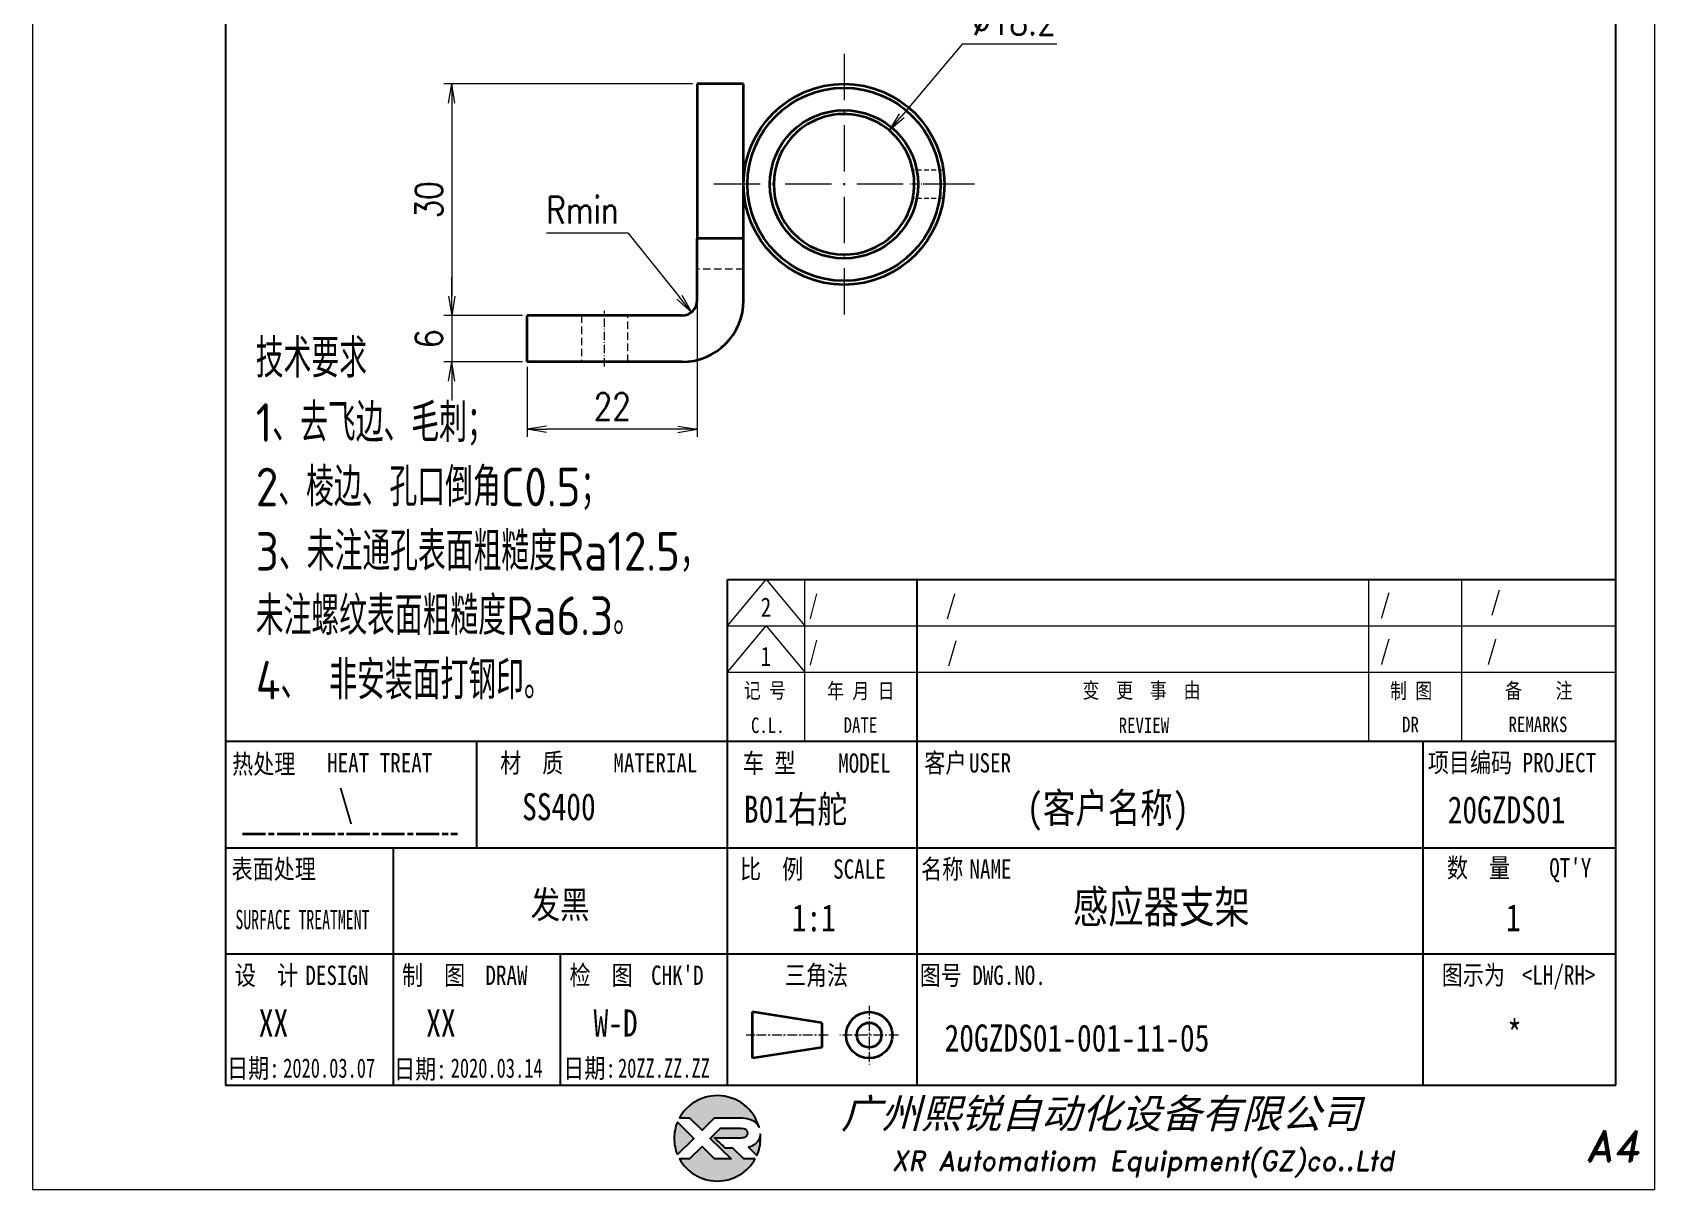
# Model space of a CAD drawing. Header units: millimetres. Extents: x 1333 to 78972, y -42879 to -5704.
# Drawn here: x 71932.1 to 72142.1, y -21799.1 to -21649.3 of the extents above; entities that cross this region are included whole.
import ezdxf
from ezdxf.enums import TextEntityAlignment as Align

# ---------------------------------------------------------------- set-up
doc = ezdxf.new("R2010")
doc.units = ezdxf.units.MM
doc.header["$LTSCALE"] = 0.5
for name, pattern in [('AM_ISO02W050x2', [3.75, 3, -0.75]), ('AM_ISO08W050x2', [9, 6, -0.75, 1.5, -0.75]), ('CENTER', [2, 1.25, -0.25, 0.25, -0.25]), ('DASHDOT', [18.5, 12, -3, 0.5, -3]), ('DASHED', [19.05, 12.7, -6.35])]:
    doc.linetypes.add(name, pattern=pattern)
for name, color, linetype in [('DIM', 3, 'Continuous'), ('layer 1', 7, 'Continuous'), ('图号', 7, 'Continuous'), ('图名', 7, 'Continuous'), ('图框文字', 7, 'Continuous'), ('数量', 7, 'Continuous'), ('材质', 7, 'Continuous'), ('表面处理', 7, 'Continuous'), ('车型', 7, 'Continuous')]:
    doc.layers.add(name, color=color, linetype=linetype)
for name, color, linetype, lineweight in [('中心线', 2, 'AM_ISO08W050x2', 18), ('图框', 7, 'Continuous', 18), ('标注线', 3, 'Continuous', 18), ('热处理', 7, 'Continuous', 20), ('粗实线', 7, 'Continuous', 35), ('粗点划线', 6, 'AM_ISO08W050x2', 35), ('虚线', 1, 'AM_ISO02W050x2', 18)]:
    doc.layers.add(name, color=color, linetype=linetype, lineweight=lineweight)
doc.layers.add('打印-禁用', color=7, linetype='Continuous', lineweight=15, plot=False)
doc.styles.add('DIM', font='romans.shx', dxfattribs={"width": 0.8, "bigfont": 'bigfont.shx'})
doc.styles.add('STYLE1', font='')
doc.styles.add('国标', font='simfang.ttf', dxfattribs={"width": 0.8})
doc.styles.add('机械长仿宋', font='gbenor.shx', dxfattribs={"height": 1, "bigfont": 'gbcbig.shx'})
doc.styles.add('标题字', font='romand.shx', dxfattribs={"oblique": 10, "bigfont": 'bigfont.shx'})
doc.styles.get('STYLE1').set_extended_font_data('SimSun')
doc.dimstyles.new('XR 1-1$0', dxfattribs={"dimtxt": 3.5, "dimasz": 2.5, "dimexe": 1, "dimexo": 0.625, "dimgap": 1.2, "dimtad": 1, "dimzin": 9, "dimdsep": 46, "dimtxsty": 'DIM', "dimblk": 'OPEN', "dimcen": 0, "dimclrd": 8, "dimclre": 8, "dimclrt": 2, "dimazin": 2, "dimtfac": 0.5, "dimtmove": 0, "dimatfit": 3, "dimldrblk": 'OPEN', "dimfxl": 1, "dimtolj": 2, "dimlwd": 18, "dimlwe": 18, "dimarcsym": 0})
doc.dimstyles.new('XR 1-1$3', dxfattribs={"dimtxt": 3.5, "dimasz": 2.5, "dimexe": 1, "dimexo": 0.625, "dimgap": 1.2, "dimtad": 1, "dimtoh": 1, "dimdsep": 46, "dimtxsty": 'DIM', "dimblk": 'OPEN', "dimcen": 0, "dimclrd": 8, "dimclre": 8, "dimclrt": 2, "dimazin": 2, "dimtfac": 0.5, "dimtofl": 0, "dimtmove": 0, "dimatfit": 3, "dimldrblk": 'OPEN', "dimfxl": 1, "dimtolj": 2, "dimlwd": 18, "dimlwe": 18, "dimarcsym": 0})
doc.dimstyles.new('XR 1-1$4', dxfattribs={"dimtxt": 3.5, "dimasz": 2.5, "dimexe": 1, "dimexo": 0.625, "dimgap": 1.2, "dimtad": 1, "dimtoh": 1, "dimdsep": 46, "dimtxsty": 'DIM', "dimblk": 'OPEN', "dimcen": 0, "dimclrd": 8, "dimclre": 8, "dimclrt": 2, "dimazin": 2, "dimtfac": 0.5, "dimtofl": 0, "dimtmove": 0, "dimatfit": 3, "dimldrblk": 'OPEN', "dimfxl": 1, "dimtolj": 2, "dimlwd": 18, "dimlwe": 18, "dimarcsym": 0})

# ---------------------------------------------------------------- blocks, each defined once
blk = doc.blocks.new('XR')
at = {"true_color": 0xfc8000}
h = blk.add_hatch(color=30, dxfattribs=at)
h.set_gradient(color1=(252, 128, 0), rotation=240, one_color=1, tint=1, name='INVCURVED')
edge = h.paths.add_edge_path()
edge.add_spline(control_points=[(-434.18, -5928.47), (-433.9, -5928.74), (-433.63, -5929.01), (-433.63, -5929.01), (-433.63, -5929.01), (-433.63, -5929.01), (-433.36, -5928.74), (-433.09, -5928.47)], knot_values=[0.5625, 0.5625, 0.5625, 0.5625, 0.625, 0.625, 0.625, 0.625, 0.6875, 0.6875, 0.6875, 0.6875], degree=3, periodic=0)
edge.add_spline(control_points=[(-433.09, -5928.47), (-432.82, -5928.2), (-432.54, -5927.93), (-432.54, -5927.93), (-432.54, -5927.93), (-432.54, -5927.93), (-432.04, -5927.93), (-431.53, -5927.93)], knot_values=[0.4375, 0.4375, 0.4375, 0.4375, 0.5, 0.5, 0.5, 0.5, 0.5625, 0.5625, 0.5625, 0.5625], degree=3, periodic=0)
edge.add_spline(control_points=[(-431.53, -5927.93), (-431.03, -5927.93), (-430.52, -5927.93), (-430.52, -5927.93), (-430.52, -5927.93), (-430, -5927.93), (-429.43, -5927.96), (-429.01, -5928.33)], knot_values=[0.25, 0.25, 0.25, 0.25, 0.3125, 0.3125, 0.3125, 0.3125, 0.4375, 0.4375, 0.4375, 0.4375], degree=3, periodic=0)
edge.add_spline(control_points=[(-429.01, -5928.33), (-428.88, -5928.44), (-428.78, -5928.59), (-428.71, -5928.75)], knot_values=[0.125, 0.125, 0.125, 0.125, 0.25, 0.25, 0.25, 0.25], degree=3, periodic=0)
edge.add_spline(control_points=[(-428.71, -5928.75), (-429.13, -5927.18), (-430.58, -5926.02), (-432.31, -5926.02)], knot_values=[0, 0, 0, 0, 0.125, 0.125, 0.125, 0.125], degree=3, periodic=0)
edge.add_spline(control_points=[(-432.31, -5926.02), (-433.72, -5926.02), (-434.94, -5926.79), (-435.58, -5927.93)], knot_values=[0.875, 0.875, 0.875, 0.875, 1, 1, 1, 1], degree=3, periodic=0)
edge.add_spline(control_points=[(-435.58, -5927.93), (-435.58, -5927.93), (-434.72, -5927.93), (-434.72, -5927.93), (-434.72, -5927.93), (-434.72, -5927.93), (-434.45, -5928.2), (-434.18, -5928.47)], knot_values=[0.6875, 0.6875, 0.6875, 0.6875, 0.8125, 0.8125, 0.8125, 0.8125, 0.875, 0.875, 0.875, 0.875], degree=3, periodic=0)
edge = h.paths.add_edge_path()
edge.add_spline(control_points=[(-434.79, -5929.26), (-435.04, -5929.02), (-435.34, -5928.72), (-435.54, -5928.53)], knot_values=[0.562504, 0.562504, 0.562504, 0.562504, 0.656252, 0.656252, 0.656252, 0.656252], degree=3, periodic=0)
edge.add_spline(control_points=[(-435.54, -5928.53), (-435.67, -5928.4), (-435.76, -5928.31), (-435.76, -5928.31), (-435.76, -5928.31), (-435.94, -5928.74), (-436.03, -5929.21), (-436.03, -5929.71)], knot_values=[0.25, 0.25, 0.25, 0.25, 0.312504, 0.312504, 0.312504, 0.312504, 0.562504, 0.562504, 0.562504, 0.562504], degree=3, periodic=0)
edge.add_spline(control_points=[(-436.03, -5929.71), (-436.03, -5930.2), (-435.94, -5930.67), (-435.76, -5931.1), (-435.76, -5931.1), (-435.4, -5930.75), (-435.05, -5930.4)], knot_values=[0.874998, 0.874998, 0.874998, 0.874998, 1.124998, 1.124998, 1.124998, 1.25, 1.25, 1.25, 1.25], degree=3, periodic=0)
edge.add_spline(control_points=[(-435.05, -5930.4), (-434.7, -5930.05), (-434.34, -5929.71), (-434.34, -5929.71), (-434.34, -5929.71), (-434.34, -5929.71), (-434.34, -5929.71), (-434.34, -5929.71)], knot_values=[0.749878, 0.749878, 0.749878, 0.749878, 0.874875, 0.874875, 0.874875, 0.874875, 0.874998, 0.874998, 0.874998, 0.874998], degree=3, periodic=0)
edge.add_spline(control_points=[(-434.34, -5929.71), (-434.34, -5929.71), (-434.34, -5929.71), (-434.34, -5929.71)], knot_values=[0.749634, 0.749634, 0.749634, 0.749634, 0.749817, 0.749817, 0.749817, 0.749817], degree=3, periodic=0)
edge.add_spline(control_points=[(-434.35, -5929.7), (-434.35, -5929.7), (-434.35, -5929.7), (-434.35, -5929.7)], knot_values=[0.738281, 0.738281, 0.738281, 0.738281, 0.742188, 0.742188, 0.742188, 0.742188], degree=3, periodic=0)
edge.add_spline(control_points=[(-434.35, -5929.7), (-434.36, -5929.69), (-434.37, -5929.68), (-434.38, -5929.67)], knot_values=[0.726563, 0.726563, 0.726563, 0.726563, 0.738281, 0.738281, 0.738281, 0.738281], degree=3, periodic=0)
edge.add_spline(control_points=[(-434.38, -5929.67), (-434.38, -5929.66), (-434.39, -5929.65), (-434.4, -5929.65)], knot_values=[0.718751, 0.718751, 0.718751, 0.718751, 0.726563, 0.726563, 0.726563, 0.726563], degree=3, periodic=0)
edge.add_spline(control_points=[(-434.4, -5929.65), (-434.42, -5929.63), (-434.45, -5929.6), (-434.47, -5929.58)], knot_values=[0.703126, 0.703126, 0.703126, 0.703126, 0.718751, 0.718751, 0.718751, 0.718751], degree=3, periodic=0)
edge.add_spline(control_points=[(-434.47, -5929.58), (-434.5, -5929.55), (-434.53, -5929.52), (-434.56, -5929.49)], knot_values=[0.687501, 0.687501, 0.687501, 0.687501, 0.703126, 0.703126, 0.703126, 0.703126], degree=3, periodic=0)
edge.add_spline(control_points=[(-434.56, -5929.49), (-434.63, -5929.42), (-434.71, -5929.35), (-434.79, -5929.26)], knot_values=[0.656252, 0.656252, 0.656252, 0.656252, 0.687501, 0.687501, 0.687501, 0.687501], degree=3, periodic=0)
at = {"true_color": 0x0348ff}
h = blk.add_hatch(color=160, dxfattribs=at)
h.set_gradient(color1=(3, 72, 255), color2=(0, 41, 153), one_color=1, tint=0.3, name='HEMISPHERICAL')
edge = h.paths.add_edge_path()
edge.add_spline(control_points=[(-432.54, -5929.67), (-432.26, -5929.95), (-431.94, -5930.23), (-431.66, -5930.51), (-431.66, -5930.51), (-431.66, -5930.51), (-431.66, -5930.51), (-431.66, -5930.51)], knot_values=[0.736842, 0.736842, 0.736842, 0.736842, 0.789474, 0.789474, 0.789474, 0.789474, 0.802633, 0.802633, 0.802633, 0.802633], degree=3, periodic=0)
edge.add_spline(control_points=[(-431.66, -5930.51), (-431.65, -5930.51), (-431.65, -5930.52), (-431.65, -5930.52)], knot_values=[0.802633, 0.802633, 0.802633, 0.802633, 0.815791, 0.815791, 0.815791, 0.815791], degree=3, periodic=0)
edge.add_spline(control_points=[(-431.65, -5930.52), (-431.64, -5930.53), (-431.64, -5930.53), (-431.64, -5930.53)], knot_values=[0.815791, 0.815791, 0.815791, 0.815791, 0.82237, 0.82237, 0.82237, 0.82237], degree=3, periodic=0)
edge.add_spline(control_points=[(-431.64, -5930.53), (-431.64, -5930.53), (-431.64, -5930.53), (-431.63, -5930.54)], knot_values=[0.82237, 0.82237, 0.82237, 0.82237, 0.828949, 0.828949, 0.828949, 0.828949], degree=3, periodic=0)
edge.add_spline(control_points=[(-431.63, -5930.54), (-431.63, -5930.54), (-431.63, -5930.54), (-431.63, -5930.54), (-431.63, -5930.54), (-431.63, -5930.54), (-431.59, -5930.54), (-431.52, -5930.54)], knot_values=[0.841901, 0.841901, 0.841901, 0.841901, 0.842105, 0.842105, 0.842105, 0.842105, 0.855264, 0.855264, 0.855264, 0.855264], degree=3, periodic=0)
edge.add_spline(control_points=[(-431.52, -5930.54), (-431.46, -5930.54), (-431.38, -5930.54), (-431.3, -5930.54)], knot_values=[0.855264, 0.855264, 0.855264, 0.855264, 0.868422, 0.868422, 0.868422, 0.868422], degree=3, periodic=0)
edge.add_spline(control_points=[(-431.3, -5930.54), (-431.26, -5930.54), (-431.22, -5930.54), (-431.18, -5930.54)], knot_values=[0.868422, 0.868422, 0.868422, 0.868422, 0.875, 0.875, 0.875, 0.875], degree=3, periodic=0)
edge.add_spline(control_points=[(-431.18, -5930.54), (-431.14, -5930.54), (-431.1, -5930.54), (-431.07, -5930.54)], knot_values=[0.875, 0.875, 0.875, 0.875, 0.881579, 0.881579, 0.881579, 0.881579], degree=3, periodic=0)
edge.add_spline(control_points=[(-431.07, -5930.54), (-431.05, -5930.54), (-431.04, -5930.54), (-431.03, -5930.54)], knot_values=[0.881579, 0.881579, 0.881579, 0.881579, 0.884869, 0.884869, 0.884869, 0.884869], degree=3, periodic=0)
edge.add_spline(control_points=[(-431.03, -5930.54), (-431.02, -5930.54), (-431, -5930.54), (-431, -5930.54)], knot_values=[0.884869, 0.884869, 0.884869, 0.884869, 0.888158, 0.888158, 0.888158, 0.888158], degree=3, periodic=0)
edge.add_spline(control_points=[(-431, -5930.54), (-430.99, -5930.54), (-430.99, -5930.54), (-430.98, -5930.54)], knot_values=[0.888158, 0.888158, 0.888158, 0.888158, 0.889803, 0.889803, 0.889803, 0.889803], degree=3, periodic=0)
edge.add_spline(control_points=[(-430.98, -5930.54), (-430.98, -5930.54), (-430.98, -5930.54), (-430.97, -5930.54)], knot_values=[0.889803, 0.889803, 0.889803, 0.889803, 0.891447, 0.891447, 0.891447, 0.891447], degree=3, periodic=0)
edge.add_spline(control_points=[(-430.97, -5930.54), (-430.97, -5930.54), (-430.97, -5930.54), (-430.97, -5930.54)], knot_values=[0.891447, 0.891447, 0.891447, 0.891447, 0.89227, 0.89227, 0.89227, 0.89227], degree=3, periodic=0)
edge.add_spline(control_points=[(-430.97, -5930.54), (-430.97, -5930.54), (-430.97, -5930.54), (-430.97, -5930.54)], knot_values=[0.89227, 0.89227, 0.89227, 0.89227, 0.893092, 0.893092, 0.893092, 0.893092], degree=3, periodic=0)
edge.add_spline(control_points=[(-430.97, -5930.54), (-430.97, -5930.54), (-430.97, -5930.54), (-430.97, -5930.54)], knot_values=[0.893092, 0.893092, 0.893092, 0.893092, 0.893503, 0.893503, 0.893503, 0.893503], degree=3, periodic=0)
edge.add_spline(control_points=[(-430.97, -5930.54), (-430.97, -5930.54), (-430.97, -5930.54), (-430.97, -5930.54)], knot_values=[0.893503, 0.893503, 0.893503, 0.893503, 0.893914, 0.893914, 0.893914, 0.893914], degree=3, periodic=0)
edge.add_spline(control_points=[(-430.97, -5930.54), (-430.97, -5930.54), (-430.97, -5930.54), (-430.97, -5930.54)], knot_values=[0.893914, 0.893914, 0.893914, 0.893914, 0.89412, 0.89412, 0.89412, 0.89412], degree=3, periodic=0)
edge.add_spline(control_points=[(-430.97, -5930.54), (-430.97, -5930.54), (-430.97, -5930.54), (-430.97, -5930.54)], knot_values=[0.89412, 0.89412, 0.89412, 0.89412, 0.894326, 0.894326, 0.894326, 0.894326], degree=3, periodic=0)
edge.add_spline(control_points=[(-430.97, -5930.54), (-430.97, -5930.54), (-430.97, -5930.54), (-430.97, -5930.54)], knot_values=[0.894428, 0.894428, 0.894428, 0.894428, 0.894531, 0.894531, 0.894531, 0.894531], degree=3, periodic=0)
edge.add_spline(control_points=[(-430.97, -5930.54), (-430.97, -5930.54), (-430.97, -5930.54), (-430.97, -5930.54)], knot_values=[0.894531, 0.894531, 0.894531, 0.894531, 0.894583, 0.894583, 0.894583, 0.894583], degree=3, periodic=0)
edge.add_spline(control_points=[(-430.97, -5930.54), (-430.97, -5930.54), (-430.97, -5930.54), (-430.97, -5930.54), (-430.97, -5930.54), (-430.97, -5930.54), (-430.73, -5930.78), (-430.49, -5931.01)], knot_values=[0.894685, 0.894685, 0.894685, 0.894685, 0.894737, 0.894737, 0.894737, 0.894737, 0.921052, 0.921052, 0.921052, 0.921052], degree=3, periodic=0)
edge.add_spline(control_points=[(-430.49, -5931.01), (-430.26, -5931.24), (-430.02, -5931.48), (-430.02, -5931.48)], knot_values=[0.921052, 0.921052, 0.921052, 0.921052, 0.947368, 0.947368, 0.947368, 0.947368], degree=3, periodic=0)
edge.add_spline(control_points=[(-430.02, -5931.48), (-430.02, -5931.48), (-430.02, -5931.48), (-430.02, -5931.48)], knot_values=[0.947522, 0.947522, 0.947522, 0.947522, 0.947573, 0.947573, 0.947573, 0.947573], degree=3, periodic=0)
edge.add_spline(control_points=[(-430.02, -5931.48), (-430.02, -5931.48), (-430.02, -5931.48), (-430.02, -5931.48)], knot_values=[0.947573, 0.947573, 0.947573, 0.947573, 0.947676, 0.947676, 0.947676, 0.947676], degree=3, periodic=0)
edge.add_spline(control_points=[(-430.02, -5931.48), (-430.02, -5931.48), (-430.02, -5931.48), (-430.02, -5931.48)], knot_values=[0.947676, 0.947676, 0.947676, 0.947676, 0.947779, 0.947779, 0.947779, 0.947779], degree=3, periodic=0)
edge.add_spline(control_points=[(-430.02, -5931.48), (-430.02, -5931.48), (-430.02, -5931.48), (-430.02, -5931.48)], knot_values=[0.947779, 0.947779, 0.947779, 0.947779, 0.947984, 0.947984, 0.947984, 0.947984], degree=3, periodic=0)
edge.add_spline(control_points=[(-430.02, -5931.48), (-430.02, -5931.48), (-430.02, -5931.48), (-430.02, -5931.48)], knot_values=[0.947984, 0.947984, 0.947984, 0.947984, 0.94819, 0.94819, 0.94819, 0.94819], degree=3, periodic=0)
edge.add_spline(control_points=[(-430.02, -5931.48), (-430.02, -5931.48), (-430.02, -5931.48), (-430.02, -5931.48)], knot_values=[0.94819, 0.94819, 0.94819, 0.94819, 0.948601, 0.948601, 0.948601, 0.948601], degree=3, periodic=0)
edge.add_spline(control_points=[(-430.02, -5931.48), (-430.02, -5931.48), (-430.02, -5931.48), (-430.02, -5931.48)], knot_values=[0.948601, 0.948601, 0.948601, 0.948601, 0.949012, 0.949012, 0.949012, 0.949012], degree=3, periodic=0)
edge.add_spline(control_points=[(-430.02, -5931.48), (-430.02, -5931.48), (-430.01, -5931.48), (-430.01, -5931.48)], knot_values=[0.949012, 0.949012, 0.949012, 0.949012, 0.949834, 0.949834, 0.949834, 0.949834], degree=3, periodic=0)
edge.add_spline(control_points=[(-430.01, -5931.48), (-430.01, -5931.48), (-430.01, -5931.48), (-430.01, -5931.48)], knot_values=[0.949834, 0.949834, 0.949834, 0.949834, 0.950657, 0.950657, 0.950657, 0.950657], degree=3, periodic=0)
edge.add_spline(control_points=[(-430.01, -5931.48), (-430.01, -5931.48), (-430, -5931.48), (-430, -5931.48)], knot_values=[0.950657, 0.950657, 0.950657, 0.950657, 0.952301, 0.952301, 0.952301, 0.952301], degree=3, periodic=0)
edge.add_spline(control_points=[(-430, -5931.48), (-429.99, -5931.48), (-429.98, -5931.48), (-429.98, -5931.48)], knot_values=[0.952301, 0.952301, 0.952301, 0.952301, 0.953946, 0.953946, 0.953946, 0.953946], degree=3, periodic=0)
edge.add_spline(control_points=[(-429.98, -5931.48), (-429.96, -5931.48), (-429.95, -5931.48), (-429.93, -5931.48)], knot_values=[0.953946, 0.953946, 0.953946, 0.953946, 0.957236, 0.957236, 0.957236, 0.957236], degree=3, periodic=0)
edge.add_spline(control_points=[(-429.93, -5931.48), (-429.91, -5931.48), (-429.89, -5931.48), (-429.87, -5931.48)], knot_values=[0.957236, 0.957236, 0.957236, 0.957236, 0.960525, 0.960525, 0.960525, 0.960525], degree=3, periodic=0)
edge.add_spline(control_points=[(-429.87, -5931.48), (-429.82, -5931.48), (-429.77, -5931.48), (-429.71, -5931.48)], knot_values=[0.960525, 0.960525, 0.960525, 0.960525, 0.967104, 0.967104, 0.967104, 0.967104], degree=3, periodic=0)
edge.add_spline(control_points=[(-429.71, -5931.48), (-429.65, -5931.48), (-429.59, -5931.48), (-429.53, -5931.48)], knot_values=[0.967104, 0.967104, 0.967104, 0.967104, 0.973683, 0.973683, 0.973683, 0.973683], degree=3, periodic=0)
edge.add_spline(control_points=[(-429.53, -5931.48), (-429.41, -5931.48), (-429.29, -5931.48), (-429.19, -5931.48)], knot_values=[0.973683, 0.973683, 0.973683, 0.973683, 0.98684, 0.98684, 0.98684, 0.98684], degree=3, periodic=0)
edge.add_spline(control_points=[(-429.19, -5931.48), (-429.1, -5931.48), (-429.04, -5931.48), (-429.04, -5931.48), (-429.67, -5932.62), (-430.9, -5933.39), (-432.31, -5933.39)], knot_values=[0.98684, 0.98684, 0.98684, 0.98684, 1, 1, 1, 1.052632, 1.052632, 1.052632, 1.052632], degree=3, periodic=0)
edge.add_spline(control_points=[(-432.31, -5933.39), (-433.72, -5933.39), (-434.94, -5932.62), (-435.58, -5931.48), (-435.58, -5931.48), (-435.58, -5931.48), (-435.36, -5931.48), (-435.15, -5931.48)], knot_values=[0.052632, 0.052632, 0.052632, 0.052632, 0.105263, 0.105263, 0.105263, 0.105263, 0.131579, 0.131579, 0.131579, 0.131579], degree=3, periodic=0)
edge.add_spline(control_points=[(-435.15, -5931.48), (-434.93, -5931.48), (-434.72, -5931.48), (-434.72, -5931.48), (-434.72, -5931.48), (-434.72, -5931.48), (-434.45, -5931.21), (-434.18, -5930.94)], knot_values=[0.131579, 0.131579, 0.131579, 0.131579, 0.157895, 0.157895, 0.157895, 0.157895, 0.184211, 0.184211, 0.184211, 0.184211], degree=3, periodic=0)
edge.add_spline(control_points=[(-434.18, -5930.94), (-433.9, -5930.67), (-433.63, -5930.4), (-433.63, -5930.4), (-433.63, -5930.4), (-433.63, -5930.4), (-433.36, -5930.67), (-433.09, -5930.94)], knot_values=[0.184211, 0.184211, 0.184211, 0.184211, 0.210526, 0.210526, 0.210526, 0.210526, 0.236842, 0.236842, 0.236842, 0.236842], degree=3, periodic=0)
edge.add_spline(control_points=[(-433.09, -5930.94), (-432.82, -5931.21), (-432.54, -5931.48), (-432.54, -5931.48), (-432.54, -5931.48), (-432.54, -5931.48), (-432.19, -5931.48), (-431.83, -5931.48)], knot_values=[0.236842, 0.236842, 0.236842, 0.236842, 0.263158, 0.263158, 0.263158, 0.263158, 0.289474, 0.289474, 0.289474, 0.289474], degree=3, periodic=0)
edge.add_spline(control_points=[(-431.83, -5931.48), (-431.48, -5931.48), (-431.12, -5931.48), (-431.12, -5931.48), (-431.12, -5931.48), (-431.12, -5931.48), (-431.57, -5931.03), (-432.02, -5930.59)], knot_values=[0.289474, 0.289474, 0.289474, 0.289474, 0.315789, 0.315789, 0.315789, 0.315789, 0.342105, 0.342105, 0.342105, 0.342105], degree=3, periodic=0)
edge.add_spline(control_points=[(-432.02, -5930.59), (-432.47, -5930.15), (-432.92, -5929.71), (-432.92, -5929.71), (-432.92, -5929.71), (-432.92, -5929.71), (-432.71, -5929.5), (-432.5, -5929.29)], knot_values=[0.342105, 0.342105, 0.342105, 0.342105, 0.368421, 0.368421, 0.368421, 0.368421, 0.394737, 0.394737, 0.394737, 0.394737], degree=3, periodic=0)
edge.add_spline(control_points=[(-432.5, -5929.29), (-432.3, -5929.09), (-432.09, -5928.88), (-432.09, -5928.88)], knot_values=[0.394737, 0.394737, 0.394737, 0.394737, 0.421053, 0.421053, 0.421053, 0.421053], degree=3, periodic=0)
edge.add_spline(control_points=[(-432.09, -5928.88), (-432.09, -5928.88), (-432.06, -5928.86), (-432.06, -5928.86)], knot_values=[0.421053, 0.421053, 0.421053, 0.421053, 0.473684, 0.473684, 0.473684, 0.473684], degree=3, periodic=0)
edge.add_spline(control_points=[(-432.06, -5928.86), (-432.06, -5928.86), (-432.06, -5928.86), (-432.06, -5928.86), (-432.06, -5928.86), (-432.06, -5928.86), (-430.4, -5928.86), (-430.26, -5928.86)], knot_values=[0.473684, 0.473684, 0.473684, 0.473684, 0.473684, 0.473684, 0.473684, 0.473684, 0.526316, 0.526316, 0.526316, 0.526316], degree=3, periodic=0)
edge.add_spline(control_points=[(-430.26, -5928.86), (-429.54, -5928.86), (-429.62, -5929.4), (-429.83, -5929.55)], knot_values=[0.526316, 0.526316, 0.526316, 0.526316, 0.578947, 0.578947, 0.578947, 0.578947], degree=3, periodic=0)
edge.add_spline(control_points=[(-429.83, -5929.55), (-429.94, -5929.62), (-430.08, -5929.65), (-430.26, -5929.65), (-430.26, -5929.65), (-430.26, -5929.65), (-430.48, -5929.65), (-430.71, -5929.66)], knot_values=[0.578947, 0.578947, 0.578947, 0.578947, 0.631579, 0.631579, 0.631579, 0.631579, 0.657895, 0.657895, 0.657895, 0.657895], degree=3, periodic=0)
edge.add_spline(control_points=[(-430.71, -5929.66), (-430.93, -5929.66), (-431.15, -5929.67), (-431.15, -5929.67), (-431.15, -5929.67), (-431.15, -5929.67), (-432.54, -5929.67), (-432.54, -5929.67)], knot_values=[0.657895, 0.657895, 0.657895, 0.657895, 0.684211, 0.684211, 0.684211, 0.684211, 0.736842, 0.736842, 0.736842, 0.736842], degree=3, periodic=0)
edge = h.paths.add_edge_path()
edge.add_spline(control_points=[(-428.6, -5929.32), (-428.61, -5929.67), (-428.76, -5930), (-429.06, -5930.22)], knot_values=[0.8, 0.8, 0.8, 0.8, 1, 1, 1, 1], degree=3, periodic=0)
edge.add_spline(control_points=[(-429.06, -5930.22), (-429.22, -5930.34), (-429.41, -5930.43), (-429.61, -5930.48)], knot_values=[0.6, 0.6, 0.6, 0.6, 0.8, 0.8, 0.8, 0.8], degree=3, periodic=0)
edge.add_spline(control_points=[(-429.61, -5930.48), (-429.61, -5930.48), (-428.9, -5931.19), (-428.9, -5931.19), (-428.9, -5931.19), (-428.69, -5930.73), (-428.58, -5930.23), (-428.58, -5929.71)], knot_values=[0.2, 0.2, 0.2, 0.2, 0.4, 0.4, 0.4, 0.4, 0.6, 0.6, 0.6, 0.6], degree=3, periodic=0)
edge.add_spline(control_points=[(-428.58, -5929.71), (-428.58, -5929.58), (-428.59, -5929.45), (-428.6, -5929.32)], knot_values=[0, 0, 0, 0, 0.2, 0.2, 0.2, 0.2], degree=3, periodic=0)
at = {"layer": 'layer 1', "color": 30}
for points, knots in [([(-432.31, -5926.02), (-430.58, -5926.02), (-429.13, -5927.18), (-428.71, -5928.75), (-428.71, -5928.75), (-428.78, -5928.59), (-428.88, -5928.44), (-429.01, -5928.33), (-429.01, -5928.33), (-429.43, -5927.96), (-430, -5927.93), (-430.52, -5927.93), (-430.52, -5927.93), (-430.52, -5927.93), (-432.54, -5927.93), (-432.54, -5927.93), (-432.54, -5927.93), (-432.54, -5927.93), (-433.63, -5929.01), (-433.63, -5929.01), (-433.63, -5929.01), (-433.63, -5929.01), (-434.72, -5927.93), (-434.72, -5927.93), (-434.72, -5927.93), (-434.72, -5927.93), (-435.58, -5927.93), (-435.58, -5927.93), (-435.58, -5927.93), (-434.94, -5926.79), (-433.72, -5926.02), (-432.31, -5926.02)], [0, 0, 0, 0, 0.125, 0.125, 0.125, 0.125, 0.25, 0.25, 0.25, 0.25, 0.375, 0.375, 0.375, 0.375, 0.5, 0.5, 0.5, 0.5, 0.625, 0.625, 0.625, 0.625, 0.75, 0.75, 0.75, 0.75, 0.875, 0.875, 0.875, 0.875, 1, 1, 1, 1]), ([(-435.76, -5931.1), (-435.94, -5930.67), (-436.03, -5930.2), (-436.03, -5929.71), (-436.03, -5929.71), (-436.03, -5929.21), (-435.94, -5928.74), (-435.76, -5928.31), (-435.76, -5928.31), (-435.76, -5928.31), (-434.34, -5929.71), (-434.34, -5929.71), (-434.34, -5929.71), (-434.34, -5929.71), (-435.76, -5931.1), (-435.76, -5931.1)], [0, 0, 0, 0, 0.25, 0.25, 0.25, 0.25, 0.5, 0.5, 0.5, 0.5, 0.75, 0.75, 0.75, 0.75, 1, 1, 1, 1])]:
    blk.add_open_spline(points, degree=3, knots=knots, dxfattribs=at)
at = {"layer": 'layer 1', "color": 154}
for points, knots in [([(-429.04, -5931.48), (-429.67, -5932.62), (-430.9, -5933.39), (-432.31, -5933.39), (-432.31, -5933.39), (-433.72, -5933.39), (-434.94, -5932.62), (-435.58, -5931.48), (-435.58, -5931.48), (-435.58, -5931.48), (-434.72, -5931.48), (-434.72, -5931.48), (-434.72, -5931.48), (-434.72, -5931.48), (-433.63, -5930.4), (-433.63, -5930.4), (-433.63, -5930.4), (-433.63, -5930.4), (-432.54, -5931.48), (-432.54, -5931.48), (-432.54, -5931.48), (-432.54, -5931.48), (-431.12, -5931.48), (-431.12, -5931.48), (-431.12, -5931.48), (-431.12, -5931.48), (-432.92, -5929.71), (-432.92, -5929.71), (-432.92, -5929.71), (-432.92, -5929.71), (-432.09, -5928.88), (-432.09, -5928.88), (-432.09, -5928.88), (-432.09, -5928.88), (-432.06, -5928.86), (-432.06, -5928.86), (-432.06, -5928.86), (-432.06, -5928.86), (-430.4, -5928.86), (-430.26, -5928.86), (-430.26, -5928.86), (-429.54, -5928.86), (-429.62, -5929.4), (-429.83, -5929.55), (-429.83, -5929.55), (-429.94, -5929.62), (-430.08, -5929.65), (-430.26, -5929.65), (-430.26, -5929.65), (-430.26, -5929.65), (-431.15, -5929.67), (-431.15, -5929.67), (-431.15, -5929.67), (-431.15, -5929.67), (-432.54, -5929.67), (-432.54, -5929.67), (-432.54, -5929.67), (-432.26, -5929.95), (-431.94, -5930.23), (-431.66, -5930.51), (-431.66, -5930.51), (-431.66, -5930.51), (-431.63, -5930.54), (-431.63, -5930.54), (-431.63, -5930.54), (-431.63, -5930.54), (-430.97, -5930.54), (-430.97, -5930.54), (-430.97, -5930.54), (-430.97, -5930.54), (-430.02, -5931.48), (-430.02, -5931.48), (-430.02, -5931.48), (-430.02, -5931.48), (-429.04, -5931.48), (-429.04, -5931.48)], [0, 0, 0, 0, 0.052632, 0.052632, 0.052632, 0.052632, 0.105263, 0.105263, 0.105263, 0.105263, 0.157895, 0.157895, 0.157895, 0.157895, 0.210526, 0.210526, 0.210526, 0.210526, 0.263158, 0.263158, 0.263158, 0.263158, 0.315789, 0.315789, 0.315789, 0.315789, 0.368421, 0.368421, 0.368421, 0.368421, 0.421053, 0.421053, 0.421053, 0.421053, 0.473684, 0.473684, 0.473684, 0.473684, 0.526316, 0.526316, 0.526316, 0.526316, 0.578947, 0.578947, 0.578947, 0.578947, 0.631579, 0.631579, 0.631579, 0.631579, 0.684211, 0.684211, 0.684211, 0.684211, 0.736842, 0.736842, 0.736842, 0.736842, 0.789474, 0.789474, 0.789474, 0.789474, 0.842105, 0.842105, 0.842105, 0.842105, 0.894737, 0.894737, 0.894737, 0.894737, 0.947368, 0.947368, 0.947368, 0.947368, 1, 1, 1, 1]), ([(-428.6, -5929.32), (-428.59, -5929.45), (-428.58, -5929.58), (-428.58, -5929.71), (-428.58, -5929.71), (-428.58, -5930.23), (-428.69, -5930.73), (-428.9, -5931.19), (-428.9, -5931.19), (-428.9, -5931.19), (-429.61, -5930.48), (-429.61, -5930.48), (-429.61, -5930.48), (-429.41, -5930.43), (-429.22, -5930.34), (-429.06, -5930.22), (-429.06, -5930.22), (-428.76, -5930), (-428.61, -5929.67), (-428.6, -5929.32)], [0, 0, 0, 0, 0.2, 0.2, 0.2, 0.2, 0.4, 0.4, 0.4, 0.4, 0.6, 0.6, 0.6, 0.6, 0.8, 0.8, 0.8, 0.8, 1, 1, 1, 1])]:
    blk.add_open_spline(points, degree=3, knots=knots, dxfattribs=at)
blk = doc.blocks.new('GZDEH零件A4图框V01版')
at = {"layer": '中心线', "color": 1, "linetype": 'CENTER', "lineweight": 5, "ltscale": 2}
for p, q in [((108.33, 23.8), (108.33, 16.2)), ((103, 20), (92.4, 20)), ((112.13, 20), (104.53, 20))]:
    blk.add_line(p, q, dxfattribs=at)
at = {"layer": '图框', "color": 9}
for p, q in [((90, 73), (95, 79)), ((95, 79), (100, 73)), ((100, 58), (100, 79)), ((173, 58), (173, 79)), ((185, 79), (185, 58)), ((90, 73), (205, 73)), ((90, 67), (95, 73)), ((95, 73), (100, 67)), ((90, 67), (205, 67))]:
    blk.add_line(p, q, dxfattribs=at)
at = {"layer": '图框', "color": 2, "linetype": 'ByBlock', "lineweight": 35}
for p, q in [((102.2, 21.6), (93.2, 23)), ((93.2, 17), (93.2, 23)), ((102.2, 21.6), (102.2, 18.4)), ((102.2, 18.4), (93.2, 17))]:
    blk.add_line(p, q, dxfattribs=at)
for radius in [3, 1.6]:
    blk.add_circle((108.33, 20), radius, dxfattribs=at)
at = {"layer": '图框文字', "linetype": 'Continuous'}
for p, q in [((25, 292), (25, 13.5)), ((205, 13.5), (205, 292)), ((205, 13.5), (205, 97)), ((90, 79), (205, 79)), ((90, 13.5), (90, 79)), ((25, 13.5), (205, 13.5))]:
    blk.add_line(p, q, dxfattribs=at)
at = {"layer": '图框文字', "color": 9}
for p, q in [((114.5, 79), (114.5, 13.5)), ((205, 58), (25, 58)), ((57.5, 58), (57.5, 44.11)), ((114.5, 58), (114.5, 13.5)), ((180, 58), (180, 13.5)), ((25, 44.25), (205, 44.25)), ((46.68, 44.25), (46.68, 30.5)), ((25, 30.5), (205, 30.5)), ((46.68, 30.5), (46.68, 13.5)), ((46.68, 30.5), (46.68, 13.5)), ((68.34, 30.5), (68.34, 13.5)), ((68.34, 30.5), (68.34, 13.5))]:
    blk.add_line(p, q, dxfattribs=at)
at = {"layer": '打印-禁用', "linetype": 'Continuous'}
for p, q in [((0, 297), (0, 0)), ((210, 297), (210, 0)), ((0, 0), (210, 0))]:
    blk.add_line(p, q, dxfattribs=at)
at = {"layer": 'DIM', "xscale": 1.5, "yscale": 1.5, "zscale": 1.5}
blk.add_blockref('XR', (737.13, 8901.19), dxfattribs=at)
at = {"layer": '图框', "color": 9, "style": '国标', "width": 0.8}
for s, p in [('记 号', (94.82, 63.62)), ('年 月 日', (107.24, 63.57)), ('变  更  事  由', (143.58, 63.63)), ('C.L.', (95.2, 59.11)), ('DATE', (107.19, 59.14)), ('REVIEW', (143.89, 59.11))]:
    blk.add_text(s, height=2, dxfattribs=at).set_placement(p, align=Align.CENTER)
for s, p in [('制 图', (178.49, 64.61)), ('备    注', (195.02, 64.64)), ('DR', (178.4, 60.22)), ('REMARKS', (194.91, 60.23))]:
    blk.add_text(s, height=2, dxfattribs=at).set_placement(p, align=Align.MIDDLE)
at = {"layer": '图框文字', "color": 9, "style": '国标'}
for s, width, p in [('热处理', 0.8, (25.86, 53.85)), ('材  质', 0.8, (60.55, 54)), ('项目编码 PROJECT', 0.8, (180.64, 54.03)), ('表面处理', 0.8, (25.78, 40.25)), ('比  例\u3000', 0.8, (91.61, 40.25)), ('SCALE', 0.8, (103.66, 40.25)), ('名称\u3000', 0.8, (115.05, 40.25)), ('NAME', 0.8, (121.31, 40.25)), ('数  量', 0.8, (183.12, 40.41)), ("QT'Y ", 0.8, (196.37, 40.41)), ('SURFACE TREATMENT', 0.6, (26.28, 33.71)), (' DESIGN', 0.8, (33.98, 26.5)), (' DRAW', 0.8, (57.29, 26.5)), ("CHK'D", 0.8, (80.09, 26.5)), ('三角法', 0.8, (97.41, 26.5)), ('图号', 0.8, (114.87, 26.5)), ('DWG.NO.', 0.8, (121.67, 26.5)), ('图示为', 0.8, (182.45, 26.53)), ('<LH/RH>', 0.8, (192.82, 26.53))]:
    blk.add_text(s, height=2.5, dxfattribs=dict(at, width=width)).set_placement(p)
at = {"layer": '图框文字', "color": 9, "style": '国标', "width": 0.8}
for s, p in [('车 型', (95.38, 55.27)), ('MODEL', (107.71, 55.22))]:
    blk.add_text(s, height=2.5, dxfattribs=at).set_placement(p, align=Align.MIDDLE)
for s, p in [('客户', (118.19, 54)), ('HEAT TREAT', (44.96, 54.01)), ('MATERIAL', (80.65, 54)), ('USER', (123.97, 54)), ('设  计', (30.3, 26.5)), ('制  图', (51.94, 26.5)), ('检  图', (73.62, 26.5)), ('日期:', (28.6, 14.46)), ('日期:', (50.22, 14.36)), ('日期:', (72.13, 14.46))]:
    blk.add_text(s, height=2.5, dxfattribs=at).set_placement(p, align=Align.CENTER)
at = {"layer": '图框文字', "color": 7, "lineweight": -3, "style": 'STYLE1', "oblique": 15}
blk.add_text('广州熙锐自动化设备有限公司 ', height=3.8, dxfattribs=at).set_placement((104.67, 7.95))
at = {"layer": '图框文字', "color": 7, "style": '标题字', "oblique": 10}
for s, height, p in [('A4', 4, (204.57, 5.66)), ('XR Automatiom Equipment(GZ)co..Ltd', 2.5, (143.77, 3.56))]:
    blk.add_text(s, height=height, dxfattribs=at).set_placement(p, align=Align.MIDDLE)
blk = doc.blocks.new('DEH A4')
at = {"layer": '图框'}
blk.add_blockref('GZDEH零件A4图框V01版', (0, 0), dxfattribs=at)
blk = doc.blocks.new('_Open')
at = {"color": 0, "linetype": 'ByBlock', "lineweight": -2}
for p, q in [((-1, 0.167), (0, 0)), ((-1, -0.167), (0, 0)), ((0, 0), (-1, 0))]:
    blk.add_line(p, q, dxfattribs=at)
blk = doc.blocks.new('*D552')
at = {"layer": 'Defpoints', "color": 0, "transparency": 16777216}
for p in [(72018.12, -21655.94), (71986.33, -21685.94), (71996.12, -21685.94)]:
    blk.add_point(p, dxfattribs=at)
at = {"layer": '标注线', "color": 8, "lineweight": 18, "transparency": 16777216}
for p, q in [((72017.5, -21655.94), (71985.33, -21655.94)), ((71986.33, -21658.44), (71986.33, -21683.44)), ((71995.5, -21685.94), (71985.33, -21685.94))]:
    blk.add_line(p, q, dxfattribs=at)
at = {"layer": '标注线', "color": 8, "lineweight": 18, "transparency": 16777216, "xscale": 2.5, "yscale": 2.5, "zscale": 2.5}
for p, rotation in [((71986.33, -21655.94), 90), ((71986.33, -21685.94), 270)]:
    blk.add_blockref('_Open', p, dxfattribs=dict(at, rotation=rotation))
at = {"layer": '标注线', "color": 2, "transparency": 16777216, "insert": (71983.38, -21670.94), "char_height": 3.5, "attachment_point": 5, "rotation": 90, "style": 'DIM'}
blk.add_mtext('\\A2;30', dxfattribs=at)
blk = doc.blocks.new('*D553')
at = {"layer": 'Defpoints', "color": 0, "transparency": 16777216}
for p in [(71996.12, -21685.94), (71986.33, -21691.94), (71996.12, -21691.94)]:
    blk.add_point(p, dxfattribs=at)
at = {"layer": '标注线', "color": 8, "lineweight": 18, "transparency": 16777216}
for p, q in [((71986.33, -21683.44), (71986.33, -21680.94)), ((71995.5, -21685.94), (71985.33, -21685.94)), ((71986.33, -21685.94), (71986.33, -21691.94)), ((71995.5, -21691.94), (71985.33, -21691.94)), ((71986.33, -21694.44), (71986.33, -21696.94))]:
    blk.add_line(p, q, dxfattribs=at)
at = {"layer": '标注线', "color": 8, "lineweight": 18, "transparency": 16777216, "xscale": 2.5, "yscale": 2.5, "zscale": 2.5}
for p, rotation in [((71986.33, -21685.94), 270), ((71986.33, -21691.94), 90)]:
    blk.add_blockref('_Open', p, dxfattribs=dict(at, rotation=rotation))
at = {"layer": '标注线', "color": 2, "transparency": 16777216, "insert": (71983.38, -21688.94), "char_height": 3.5, "attachment_point": 5, "rotation": 90, "style": 'DIM'}
blk.add_mtext('\\A2;6', dxfattribs=at)
blk = doc.blocks.new('*D554')
at = {"layer": 'Defpoints', "color": 0, "transparency": 16777216}
for p in [(72018.12, -21683.94), (71996.12, -21691.94), (71996.12, -21700.65)]:
    blk.add_point(p, dxfattribs=at)
at = {"layer": '标注线', "color": 8, "lineweight": 18, "transparency": 16777216}
for p, q in [((72018.12, -21684.56), (72018.12, -21701.65)), ((71996.12, -21692.56), (71996.12, -21701.65)), ((72015.62, -21700.65), (71998.62, -21700.65))]:
    blk.add_line(p, q, dxfattribs=at)
at = {"layer": '标注线', "color": 8, "lineweight": 18, "transparency": 16777216, "xscale": 2.5, "yscale": 2.5, "zscale": 2.5, "rotation": 180}
blk.add_blockref('_Open', (71996.12, -21700.65), dxfattribs=at)
at = {"layer": '标注线', "color": 8, "lineweight": 18, "transparency": 16777216, "xscale": 2.5, "yscale": 2.5, "zscale": 2.5}
blk.add_blockref('_Open', (72018.12, -21700.65), dxfattribs=at)
at = {"layer": '标注线', "color": 2, "transparency": 16777216, "insert": (72007.12, -21697.7), "char_height": 3.5, "attachment_point": 5, "style": 'DIM'}
blk.add_mtext('\\A2;22', dxfattribs=at)
blk = doc.blocks.new('*D555')
at = {"layer": 'Defpoints', "color": 0, "transparency": 16777216}
for p in [(72016.12, -21683.94), (72017.37, -21685.5)]:
    blk.add_point(p, dxfattribs=at)
at = {"layer": '标注线', "color": 8, "lineweight": 18, "transparency": 16777216}
for p, q in [((71998.59, -21675.21), (72009.12, -21675.21)), ((72009.12, -21675.21), (72015.81, -21683.55))]:
    blk.add_line(p, q, dxfattribs=at)
at = {"layer": '标注线', "color": 8, "lineweight": 18, "transparency": 16777216, "xscale": 2.5, "yscale": 2.5, "zscale": 2.5, "rotation": 308.7324087028126}
blk.add_blockref('_Open', (72017.37, -21685.5), dxfattribs=at)
at = {"layer": '标注线', "color": 2, "transparency": 16777216, "insert": (72003.25, -21672.26), "char_height": 3.5, "attachment_point": 5, "style": 'DIM'}
blk.add_mtext('\\A2;{\\Fromans,bigfont|c134;Rmin}', dxfattribs=at)
blk = doc.blocks.new('*D556')
at = {"layer": 'Defpoints', "color": 0, "transparency": 16777216}
for p in [(72042.98, -21661.98), (72031.26, -21675.9)]:
    blk.add_point(p, dxfattribs=at)
at = {"layer": '标注线', "color": 8, "lineweight": 18, "transparency": 16777216}
for p, q in [((72052.41, -21650.78), (72044.59, -21660.06)), ((72064.67, -21650.78), (72052.41, -21650.78))]:
    blk.add_line(p, q, dxfattribs=at)
at = {"layer": '标注线', "color": 8, "lineweight": 18, "transparency": 16777216, "xscale": 2.5, "yscale": 2.5, "zscale": 2.5, "rotation": 229.905125838888}
blk.add_blockref('_Open', (72042.98, -21661.98), dxfattribs=at)
at = {"layer": '标注线', "color": 2, "transparency": 16777216, "insert": (72059.14, -21647.83), "char_height": 3.5, "attachment_point": 5, "style": 'DIM'}
blk.add_mtext('\\A2;∅18.2', dxfattribs=at)

msp = doc.modelspace()

# ---------------------------------------------------------------- linework, layer by layer
at = {"layer": '中心线', "linetype": 'DASHDOT'}
for p, q in [((72037.122, -21652.039), (72037.122, -21685.839)), ((72054.022, -21668.939), (72020.222, -21668.939))]:
    msp.add_line(p, q, dxfattribs=at)
at = {"layer": '中心线', "linetype": 'DASHDOT', "ltscale": 0.121359}
msp.add_line((72050.488, -21668.939), (72045.634, -21668.939), dxfattribs=at)
at = {"layer": '中心线', "linetype": 'DASHDOT', "ltscale": 0.180005}
msp.add_line((72006.122, -21692.539), (72006.122, -21685.339), dxfattribs=at)
at = {"layer": '粗实线'}
for p, q in [((72018.122, -21655.939), (72018.122, -21675.939)), ((72024.122, -21675.939), (72024.122, -21655.939)), ((72016.122, -21685.939), (71996.122, -21685.939)), ((72016.122, -21691.939), (71996.122, -21691.939))]:
    msp.add_line(p, q, dxfattribs=at)
at = {"layer": '粗实线', "ltscale": 0.15}
for p, q in [((72024.122, -21655.939), (72018.122, -21655.939)), ((72024.122, -21675.939), (72018.122, -21675.939)), ((71996.122, -21691.939), (71996.122, -21685.939))]:
    msp.add_line(p, q, dxfattribs=at)
at = {"layer": '粗实线', "ltscale": 0.2}
for p, q in [((72018.122, -21683.939), (72018.122, -21675.939)), ((72024.122, -21683.939), (72024.122, -21675.939))]:
    msp.add_line(p, q, dxfattribs=at)
at = {"layer": '粗实线'}
for radius in [13, 12.5, 9.6]:
    msp.add_circle((72037.122, -21668.939), radius, dxfattribs=at)
for centre, radius, start, end in [((72037.122, -21668.939), 9.1, 331.35211, 151.35211), ((72037.122, -21668.939), 9.1, 151.35211, 331.35211), ((72016.122, -21683.939), 8, 270, 0), ((72016.122, -21683.939), 2, 270, 0)]:
    msp.add_arc(centre, radius, start, end, dxfattribs=at)
at = {"layer": '粗点划线', "linetype": 'AM_ISO08W050x2'}
msp.add_line((71959.23, -21753.02), (71987.091, -21753.02), dxfattribs=at)
at = {"layer": '虚线', "linetype": 'DASHED', "ltscale": 0.098886}
for p, q in [((72049.994, -21667.125), (72046.039, -21667.125)), ((72049.994, -21670.753), (72046.039, -21670.753))]:
    msp.add_line(p, q, dxfattribs=at)
at = {"layer": '虚线', "linetype": 'DASHED', "ltscale": 0.15}
for p, q in [((72024.122, -21679.939), (72018.122, -21679.939)), ((72003.122, -21685.939), (72003.122, -21691.939)), ((72009.122, -21691.939), (72009.122, -21685.939))]:
    msp.add_line(p, q, dxfattribs=at)
at = {"layer": '虚线', "linetype": 'DASHED'}
for radius in [12.5, 9.6]:
    msp.add_circle((72037.122, -21668.939), radius, dxfattribs=at)

# ---------------------------------------------------------------- block references
at = {"layer": '图框'}
msp.add_blockref('DEH A4', (71932.055, -21799.092), dxfattribs=at)

# ---------------------------------------------------------------- texts
at = {"layer": '图号', "color": 3, "style": '国标', "width": 0.8}
msp.add_text('20GZDS01-001-11-05', height=3.5, dxfattribs=at).set_placement((72050.135, -21781.219))
at = {"layer": '图名', "color": 3, "style": '国标', "width": 0.8}
msp.add_text('感应器支架', height=4.2, dxfattribs=at).set_placement((72078.207, -21764.578), align=Align.CENTER)
at = {"layer": '图框文字', "color": 3, "style": '国标'}
for s, height, width, p in [('/', 2.5, 0.705904, (72032.565, -21724.62)), ('/', 2.5, 0.8, (72050.3, -21724.62)), ('/', 2.5, 0.8, (72106.505, -21724.521)), ('/', 2.5, 0.8, (72120.8, -21724.15)), ('2', 2.5, 0.8, (72026.333, -21724.936)), ('/', 2.5, 0.705904, (72032.565, -21730.62)), ('/', 2.5, 0.8, (72050.472, -21730.705)), ('/', 2.5, 0.8, (72106.505, -21730.521)), ('/', 2.5, 0.8, (72120.337, -21730.51)), ('1', 2.5, 0.8, (72026.322, -21731.296)), ('    (客户名称)', 3.85, 0.8, (72052.4, -21751.611)), ('20GZDS01', 3.5, 0.8, (72115.272, -21751.682)), ('1:1', 3.5, 0.8, (72030.356, -21765.659)), ('XX', 3.5, 0.8, (71961.353, -21779.276)), ('XX', 3.5, 0.8, (71983.033, -21779.276)), ('W-D', 3.5, 0.8, (72004.693, -21779.276)), ('2020.03.07', 2.5, 0.7, (71964.518, -21784.612)), ('2020.03.14', 2.5, 0.7, (71986.198, -21784.612)), ('20ZZ.ZZ.ZZ', 2.5, 0.7, (72007.858, -21784.612))]:
    msp.add_text(s, height=height, dxfattribs=dict(at, width=width)).set_placement(p)
at = {"layer": '图框文字', "color": 3, "style": '国标', "width": 0.8}
msp.add_text('*', height=3.5, dxfattribs=at).set_placement((72123.927, -21780.676), align=Align.CENTER)
at = {"layer": '数量', "color": 3, "style": '国标', "width": 0.8}
msp.add_text('1', height=3.5, dxfattribs=at).set_placement((72123.773, -21765.644), align=Align.CENTER)
at = {"layer": '材质', "color": 3, "style": '国标', "width": 0.8}
msp.add_text('SS400', height=3.5, dxfattribs=at).set_placement((72000.213, -21751.272), align=Align.CENTER)
at = {"layer": '标注线', "color": 2, "insert": (71960.968, -21735.661), "char_height": 5, "width": 114.82461, "attachment_point": 7, "style": '机械长仿宋'}
msp.add_mtext('\\A2;技术要求\\P1、去飞边、毛刺；\\P2、棱边、孔口倒角C0.5；\\P3、未注通孔表面粗糙度Ra12.5，\\P未注螺纹表面粗糙度Ra6.3。\\P{\\A0;4、\\C3; \\C2;非安装面打钢印。}', dxfattribs=at)
at = {"layer": '热处理', "color": 3, "style": '国标', "width": 0.8}
msp.add_text('\\', height=3.5, dxfattribs=at).set_placement((71972.635, -21750.896), align=Align.CENTER)
at = {"layer": '表面处理', "color": 3, "style": '国标', "width": 0.8}
msp.add_text('发黑', height=3.5, dxfattribs=at).set_placement((72000.355, -21763.949), align=Align.CENTER)
at = {"layer": '车型', "color": 3, "style": '国标', "width": 0.8}
msp.add_text('B01右舵', height=3.5, dxfattribs=at).set_placement((72024.16, -21751.596))

# ---------------------------------------------------------------- dimensions: what is measured, and where the dimension line sits
at = {"layer": '标注线'}
dim = msp.add_diameter_dim_2p(p1=(72031.261, -21675.9), p2=(72042.983, -21661.977), dimstyle='XR 1-1$3', dxfattribs=at)
dim.commit()
dim.dimension.update_dxf_attribs({"geometry": '*D556', "text_midpoint": (72059.14, -21650.784), "dimtype": 163})
for base, p1, p2, picture, middle in [((71986.335, -21685.939), (72018.122, -21655.939), (71996.122, -21685.939), '*D552', (71983.385, -21670.939)), ((71986.335, -21691.939), (71996.122, -21685.939), (71996.122, -21691.939), '*D553', (71983.385, -21688.939))]:
    dim = msp.add_linear_dim(base=base, p1=p1, p2=p2, angle=90, dimstyle='XR 1-1$0', dxfattribs=at)
    dim.commit()
    dim.dimension.update_dxf_attribs({"geometry": picture, "text_midpoint": middle})
dim = msp.add_radius_dim(center=(72016.122, -21683.939), mpoint=(72017.373, -21685.499), text='{\\Fromans,bigfont|c134;Rmin}', dimstyle='XR 1-1$4', override={"dimtmove": 1}, dxfattribs=at)
dim.commit()
dim.dimension.update_dxf_attribs({"geometry": '*D555', "text_midpoint": (72009.118, -21675.207), "dimtype": 164})
dim = msp.add_linear_dim(base=(71996.122, -21700.646), p1=(72018.122, -21683.939), p2=(71996.122, -21691.939), dimstyle='XR 1-1$0', dxfattribs=at)
dim.commit()
dim.dimension.update_dxf_attribs({"geometry": '*D554', "text_midpoint": (72007.122, -21697.696)})

doc.saveas('drawing.dxf')
